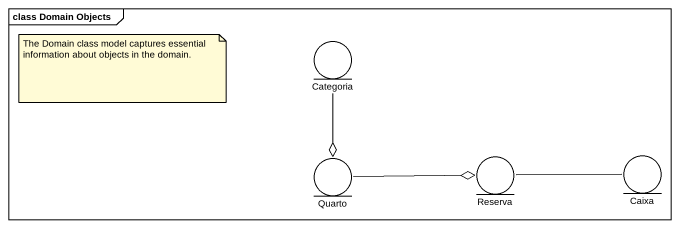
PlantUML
@startuml
mainframe class Domain Objects
entity Categoria
entity Quarto
entity Reserva
entity Caixa
Categoria --o Quarto
Quarto -right-o Reserva
Caixa -left- Reserva
note as N1
  The Domain class model captures essential information about objects in the domain.
end note
@enduml
